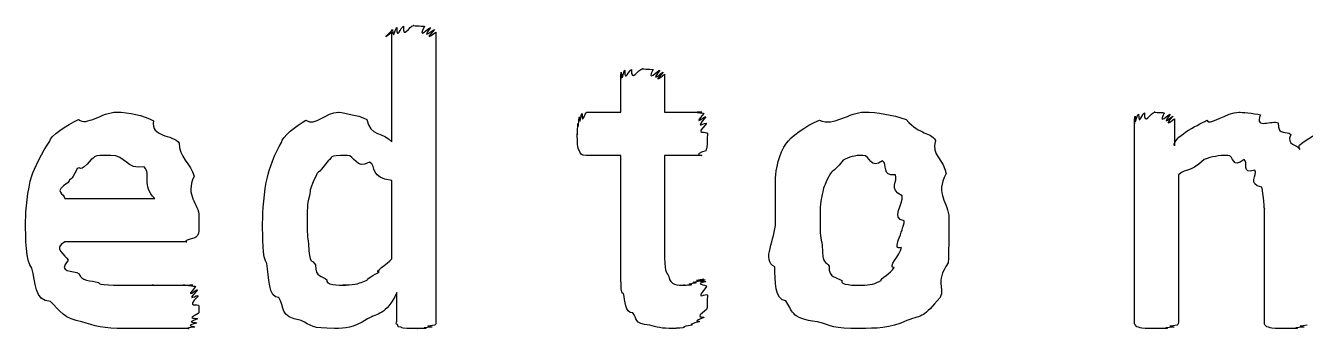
# Model space of a CAD drawing. Header units: millimetres. Extents: x 0 to 216, y 0 to 279.
# Drawn here: x 68.8 to 79.22, y 114.49 to 116.96 of the extents above; entities that cross this region are included whole.
import ezdxf

# ---------------------------------------------------------------- set-up
doc = ezdxf.new("R2010")
doc.units = ezdxf.units.MM
doc.layers.get('0').update_dxf_attribs({"linetype": 'CONTINUOUS'})

msp = doc.modelspace()

# ---------------------------------------------------------------- linework, layer by layer
at = {"color": 0}
for p, q in [((71.786, 116.013), (71.786, 116.906)), ((72.1445, 116.906), (72.1445, 114.547)), ((73.648, 116.255), (73.648, 116.564)), ((74.0061, 116.564), (74.0061, 116.255)), ((73.3721, 116.255), (73.648, 116.255)), ((74.0061, 116.255), (74.3095, 116.255)), ((77.8302, 114.547), (77.8302, 116.2)), ((78.1554, 116.2), (78.1554, 115.98)), ((73.648, 115.903), (73.3668, 115.903)), ((73.648, 115.01), (73.648, 115.903)), ((74.3095, 115.903), (74.0061, 115.903)), ((74.0061, 115.903), (74.0061, 115.131)), ((78.1886, 115.743), (78.1886, 114.547)), ((71.786, 115.059), (71.786, 115.699)), ((69.1236, 115.55), (69.8571, 115.55)), ((78.8885, 114.547), (78.8885, 115.473)), ((70.2151, 115.401), (70.2151, 115.34)), ((75.9562, 115.368), (75.9562, 115.368)), ((76.3199, 115.39), (76.3199, 115.39)), ((70.1104, 115.197), (69.1236, 115.197)), ((71.8249, 114.552), (71.8249, 114.784)), ((74.3536, 114.762), (74.3536, 114.762))]:
    msp.add_line(p, q, dxfattribs=at)
for points in [[(71.786, 116.906), (71.6703, 116.814), (71.7875, 116.92), (71.7917, 116.928)], [(71.7917, 116.928), (71.7984, 116.829), (71.8097, 116.94), (71.8249, 116.944)], [(71.8249, 116.944), (71.8273, 116.836), (71.8577, 116.951), (71.8799, 116.955)], [(71.8799, 116.955), (71.8714, 116.842), (71.9296, 116.961), (71.9624, 116.961)], [(71.9624, 116.961), (71.942, 116.961), (72.0288, 116.958), (72.0506, 116.955)], [(72.0506, 116.955), (71.9861, 116.836), (72.0894, 116.947), (72.1004, 116.944)], [(72.1004, 116.944), (72.0122, 116.829), (72.1251, 116.935), (72.1335, 116.928)], [(72.1335, 116.928), (72.0259, 116.814), (72.1445, 116.913), (72.1445, 116.906)], [(73.648, 116.564), (73.648, 116.465), (73.6494, 116.572), (73.6533, 116.581)], [(73.6533, 116.581), (73.6589, 116.479), (73.6699, 116.593), (73.6808, 116.597)], [(73.6808, 116.597), (73.6836, 116.487), (73.714, 116.603), (73.7362, 116.603)], [(73.7362, 116.603), (73.732, 116.49), (73.7912, 116.608), (73.8244, 116.608)], [(73.8244, 116.608), (73.8022, 116.608), (73.8904, 116.605), (73.9126, 116.603)], [(73.9126, 116.603), (73.8491, 116.487), (73.9567, 116.6), (73.9676, 116.597)], [(73.9676, 116.597), (73.8752, 116.479), (73.9909, 116.587), (73.9951, 116.581)], [(73.9951, 116.581), (73.8861, 116.465), (74.0061, 116.567), (74.0061, 116.564)], [(69.0026, 116.018), (68.9984, 116.057), (69.1416, 116.153), (69.234, 116.195)], [(69.234, 116.195), (69.3, 116.137), (69.4284, 116.255), (69.5427, 116.255)], [(69.5427, 116.255), (69.6489, 116.255), (69.7604, 116.231), (69.8458, 116.184)], [(69.8458, 116.184), (69.8183, 116.046), (70.0003, 116.079), (70.0553, 116.002)], [(70.8875, 116.007), (70.8903, 116.053), (71.0089, 116.148), (71.0861, 116.189)], [(71.0861, 116.189), (71.1634, 116.137), (71.2516, 116.255), (71.3507, 116.255)], [(71.3507, 116.255), (71.3465, 116.255), (71.5119, 116.235), (71.5821, 116.195)], [(71.5821, 116.195), (71.6044, 116.057), (71.7201, 116.093), (71.786, 116.013)], [(73.2952, 116.079), (73.2952, 116.053), (73.2966, 116.14), (73.3005, 116.162)], [(73.3005, 116.162), (73.3019, 116.097), (73.3076, 116.202), (73.3118, 116.217)], [(73.3118, 116.217), (73.3129, 116.126), (73.3256, 116.24), (73.3337, 116.245)], [(73.3337, 116.245), (73.3309, 116.137), (73.357, 116.255), (73.3721, 116.255)], [(74.3095, 116.255), (74.2128, 116.255), (74.3218, 116.251), (74.326, 116.245)], [(74.326, 116.245), (74.2237, 116.126), (74.3384, 116.231), (74.3423, 116.217)], [(74.3423, 116.217), (74.2322, 116.097), (74.3479, 116.184), (74.3479, 116.162)], [(74.3479, 116.162), (74.235, 116.053), (74.3536, 116.112), (74.3536, 116.079)], [(74.997, 116.002), (75.0302, 116.049), (75.1487, 116.145), (75.2669, 116.189)], [(75.2669, 116.189), (75.3854, 116.137), (75.5096, 116.255), (75.631, 116.255)], [(75.631, 116.255), (75.7382, 116.255), (75.8582, 116.235), (75.9725, 116.195)], [(75.9725, 116.195), (76.0885, 116.06), (76.1683, 116.101), (76.2095, 116.024)], [(77.8302, 116.2), (77.8302, 116.108), (77.8316, 116.214), (77.8358, 116.222)], [(77.8358, 116.222), (77.8372, 116.123), (77.8482, 116.235), (77.8633, 116.239)], [(77.8633, 116.239), (77.8662, 116.134), (77.8937, 116.25), (77.9127, 116.25)], [(77.9127, 116.25), (77.9074, 116.137), (77.9625, 116.255), (77.9956, 116.255)], [(77.9956, 116.255), (77.9695, 116.255), (78.0507, 116.253), (78.0729, 116.25)], [(78.0729, 116.25), (78.0136, 116.134), (78.1114, 116.246), (78.1223, 116.239)], [(78.1223, 116.239), (78.0355, 116.123), (78.1403, 116.229), (78.1445, 116.222)], [(78.1445, 116.222), (78.0464, 116.108), (78.1554, 116.207), (78.1554, 116.2)], [(78.1554, 115.98), (78.1389, 116.049), (78.3347, 116.145), (78.42, 116.189)], [(78.42, 116.189), (78.4257, 116.137), (78.5908, 116.255), (78.679, 116.255)], [(78.679, 116.255), (78.697, 116.255), (78.8031, 116.247), (78.8554, 116.233)], [(78.8554, 116.233), (78.8031, 116.108), (78.9573, 116.196), (78.9989, 116.167)], [(78.9989, 116.167), (79.0014, 116.053), (79.0734, 116.109), (79.1034, 116.073)], [(73.3118, 115.941), (73.2952, 115.958), (73.2952, 116.016), (73.2952, 116.079)], [(74.3536, 116.079), (74.3536, 115.958), (74.3493, 115.97), (74.3423, 115.941)], [(79.1034, 116.073), (79.0607, 115.98), (79.1559, 115.997), (79.1753, 115.952)], [(79.1753, 115.952), (79.1337, 115.991), (79.2812, 116.053), (79.3295, 116.09)], [(68.8538, 115.737), (68.8728, 115.784), (68.9391, 115.941), (69.0026, 116.018)], [(70.0553, 116.002), (70.0458, 115.892), (70.1506, 115.834), (70.1767, 115.732)], [(70.7718, 115.726), (70.7842, 115.777), (70.8353, 115.93), (70.8875, 116.007)], [(74.9088, 115.721), (74.9088, 115.773), (74.9378, 115.925), (74.997, 116.002)], [(76.2095, 116.024), (76.1725, 115.91), (76.2825, 115.86), (76.2977, 115.754)], [(69.3388, 115.87), (69.234, 115.744), (69.2559, 115.825), (69.2231, 115.792)], [(69.4986, 115.903), (69.3251, 115.903), (69.3857, 115.892), (69.3388, 115.87)], [(69.7689, 115.809), (69.6225, 115.784), (69.62, 115.903), (69.4986, 115.903)], [(71.2682, 115.859), (71.1659, 115.726), (71.1937, 115.788), (71.1687, 115.737)], [(71.4223, 115.903), (71.2516, 115.903), (71.3123, 115.888), (71.2682, 115.859)], [(71.6044, 115.848), (71.4897, 115.784), (71.4844, 115.903), (71.4223, 115.903)], [(71.786, 115.699), (71.6068, 115.715), (71.6622, 115.814), (71.6044, 115.848)], [(73.3668, 115.903), (73.3199, 115.903), (73.3256, 115.915), (73.3118, 115.941)], [(74.3423, 115.941), (74.2213, 115.903), (74.3232, 115.903), (74.3095, 115.903)], [(75.4599, 115.864), (75.3526, 115.733), (75.3844, 115.801), (75.3551, 115.754)], [(75.6197, 115.903), (75.5551, 115.903), (75.504, 115.889), (75.4599, 115.864)], [(75.7798, 115.859), (75.6804, 115.784), (75.6818, 115.903), (75.6197, 115.903)], [(75.8843, 115.743), (75.7686, 115.729), (75.8239, 115.832), (75.7798, 115.859)], [(78.3978, 115.87), (78.263, 115.744), (78.2655, 115.809), (78.1886, 115.743)], [(78.5908, 115.903), (78.5096, 115.903), (78.4641, 115.892), (78.3978, 115.87)], [(78.7231, 115.87), (78.6239, 115.784), (78.6419, 115.903), (78.5908, 115.903)], [(78.8113, 115.781), (78.697, 115.744), (78.759, 115.85), (78.7231, 115.87)], [(69.2231, 115.792), (69.1706, 115.682), (69.1691, 115.726), (69.1515, 115.682)], [(69.8571, 115.55), (69.7438, 115.66), (69.8306, 115.746), (69.7689, 115.809)], [(75.3551, 115.754), (75.2948, 115.638), (75.3029, 115.649), (75.2891, 115.583)], [(75.9396, 115.572), (75.8197, 115.63), (75.9093, 115.695), (75.8843, 115.743)], [(76.2977, 115.754), (76.2014, 115.579), (76.3199, 115.525), (76.3199, 115.39)], [(78.8666, 115.644), (78.7453, 115.667), (78.8363, 115.744), (78.8113, 115.781)], [(68.804, 115.368), (68.804, 115.447), (68.8206, 115.627), (68.8538, 115.737)], [(69.1515, 115.682), (69.0164, 115.597), (69.1236, 115.597), (69.1236, 115.55)], [(70.1767, 115.732), (70.0966, 115.568), (70.2151, 115.518), (70.2151, 115.401)], [(70.7334, 115.351), (70.7334, 115.439), (70.7457, 115.616), (70.7718, 115.726)], [(71.1687, 115.737), (71.1151, 115.627), (71.1246, 115.634), (71.1137, 115.572)], [(74.9088, 115.357), (74.9088, 115.436), (74.9088, 115.611), (74.9088, 115.721)], [(78.8885, 115.473), (78.8885, 115.442), (78.8804, 115.591), (78.8666, 115.644)], [(71.1137, 115.572), (71.0928, 115.502), (71.0971, 115.447), (71.0971, 115.384)], [(75.2891, 115.583), (75.2683, 115.509), (75.2725, 115.452), (75.2725, 115.379)], [(75.9562, 115.368), (75.8416, 115.384), (75.9506, 115.509), (75.9396, 115.572)], [(68.8538, 114.982), (68.804, 115.045), (68.804, 115.22), (68.804, 115.368)], [(70.2151, 115.34), (70.2151, 115.241), (70.2042, 115.252), (70.182, 115.23)], [(70.7665, 115.021), (70.7334, 115.068), (70.7334, 115.237), (70.7334, 115.351)], [(71.0971, 115.384), (71.0928, 115.252), (71.0999, 115.247), (71.108, 115.181)], [(74.9032, 114.993), (74.7903, 115.05), (74.9088, 115.22), (74.9088, 115.357)], [(75.2725, 115.379), (75.2683, 115.244), (75.2782, 115.236), (75.2891, 115.17)], [(75.934, 115.153), (75.8416, 115.116), (75.9562, 115.291), (75.9562, 115.368)], [(76.3199, 115.39), (76.3199, 115.193), (76.3171, 115.136), (76.3143, 115.026)], [(70.182, 115.23), (70.0525, 115.197), (70.1354, 115.197), (70.1104, 115.197)], [(69.1236, 115.197), (69.0164, 115.142), (69.1321, 115.092), (69.1515, 115.048)], [(71.108, 115.181), (71.1108, 115.006), (71.1369, 115.061), (71.1634, 115.01)], [(74.0061, 115.131), (74.0033, 114.94), (74.0174, 114.963), (74.0392, 114.916)], [(75.2891, 115.17), (75.2905, 114.999), (75.3181, 115.05), (75.3442, 114.999)], [(75.8733, 114.988), (75.8155, 114.988), (75.9231, 115.09), (75.934, 115.153)], [(69.1515, 115.048), (69.0534, 114.94), (69.1981, 114.971), (69.2397, 114.938)], [(70.8656, 114.745), (70.7775, 114.737), (70.7884, 114.913), (70.7665, 115.021)], [(71.6813, 114.954), (71.6333, 114.946), (71.749, 115.018), (71.786, 115.059)], [(76.3143, 115.026), (76.1986, 114.858), (76.2924, 114.825), (76.2483, 114.745)], [(69.0079, 114.712), (68.8728, 114.712), (68.8894, 114.875), (68.8538, 114.982)], [(69.2397, 114.938), (69.252, 114.877), (69.3332, 114.884), (69.3995, 114.866)], [(71.1634, 115.01), (71.1634, 114.906), (71.2198, 114.922), (71.2569, 114.888)], [(71.5878, 114.888), (71.567, 114.891), (71.6485, 114.928), (71.6813, 114.954)], [(73.6699, 114.778), (73.648, 114.748), (73.648, 114.922), (73.648, 115.01)], [(74.0392, 114.916), (74.0516, 114.844), (74.108, 114.844), (74.1715, 114.844)], [(74.9914, 114.718), (74.9046, 114.719), (74.9032, 114.886), (74.9032, 114.993)], [(75.3442, 114.999), (75.3413, 114.899), (75.4048, 114.912), (75.4489, 114.883)], [(75.7686, 114.883), (75.7604, 114.895), (75.8472, 114.943), (75.8733, 114.988)], [(69.3995, 114.866), (69.3843, 114.844), (69.5456, 114.844), (69.6419, 114.844)], [(69.6419, 114.844), (69.675, 114.844), (69.7865, 114.844), (69.8458, 114.844)], [(69.8458, 114.844), (69.7921, 114.844), (69.9534, 114.844), (69.9946, 114.844)], [(69.9946, 114.844), (69.9946, 114.844), (70.0733, 114.844), (70.0994, 114.844)], [(70.0994, 114.844), (70.0497, 114.844), (70.1506, 114.844), (70.1657, 114.844)], [(70.1657, 114.844), (70.0747, 114.844), (70.1834, 114.84), (70.1876, 114.833)], [(70.1876, 114.833), (70.0857, 114.715), (70.2, 114.82), (70.2042, 114.806)], [(70.2042, 114.806), (70.0938, 114.69), (70.2098, 114.778), (70.2098, 114.756)], [(71.2569, 114.888), (71.2403, 114.844), (71.3479, 114.844), (71.4114, 114.844)], [(71.4114, 114.844), (71.3313, 114.844), (71.4692, 114.847), (71.4996, 114.855)], [(71.4996, 114.855), (71.5077, 114.858), (71.5574, 114.873), (71.5878, 114.888)], [(74.1715, 114.844), (74.1355, 114.844), (74.2114, 114.846), (74.2266, 114.85)], [(74.2266, 114.85), (74.1659, 114.855), (74.2541, 114.862), (74.2654, 114.866)], [(74.2654, 114.866), (74.1909, 114.866), (74.2901, 114.879), (74.2982, 114.883)], [(74.2982, 114.883), (74.21, 114.877), (74.3176, 114.894), (74.326, 114.894)], [(74.326, 114.894), (74.2213, 114.877), (74.3327, 114.891), (74.337, 114.888)], [(74.337, 114.888), (74.228, 114.873), (74.3423, 114.883), (74.3423, 114.872)], [(74.3423, 114.872), (74.2322, 114.855), (74.3479, 114.851), (74.3479, 114.833)], [(74.3479, 114.833), (74.235, 114.701), (74.3536, 114.791), (74.3536, 114.762)], [(75.4489, 114.883), (75.4295, 114.844), (75.5481, 114.844), (75.6144, 114.844)], [(75.6144, 114.844), (75.6722, 114.844), (75.7245, 114.857), (75.7686, 114.883)], [(69.2616, 114.547), (69.1265, 114.565), (69.0771, 114.638), (69.0079, 114.712)], [(70.2098, 114.756), (70.0966, 114.646), (70.2151, 114.706), (70.2151, 114.674)], [(71.0477, 114.558), (70.8685, 114.583), (70.9126, 114.668), (70.8656, 114.745)], [(71.8249, 114.784), (71.7367, 114.594), (71.6675, 114.62), (71.5878, 114.569)], [(73.7471, 114.618), (73.6808, 114.62), (73.6879, 114.715), (73.6699, 114.778)], [(74.3536, 114.762), (74.3536, 114.624), (74.3507, 114.675), (74.3479, 114.646)], [(75.2507, 114.547), (75.0217, 114.569), (75.0492, 114.643), (74.9914, 114.718)], [(76.2483, 114.745), (76.1104, 114.58), (76.1132, 114.602), (75.9781, 114.558)], [(70.2098, 114.613), (70.0938, 114.558), (70.207, 114.583), (70.2042, 114.569)], [(70.2151, 114.674), (70.2151, 114.591), (70.2123, 114.631), (70.2098, 114.613)], [(73.8851, 114.519), (73.75, 114.531), (73.7828, 114.574), (73.7471, 114.618)], [(74.3479, 114.646), (74.228, 114.565), (74.337, 114.594), (74.326, 114.58)], [(69.6087, 114.492), (69.4436, 114.492), (69.3607, 114.51), (69.2616, 114.547)], [(70.182, 114.502), (70.0719, 114.492), (70.1601, 114.492), (70.1269, 114.492)], [(70.1985, 114.536), (70.0828, 114.51), (70.189, 114.513), (70.182, 114.502)], [(70.2042, 114.569), (70.0899, 114.531), (70.2014, 114.547), (70.1985, 114.536)], [(71.3176, 114.492), (71.1369, 114.492), (71.1246, 114.513), (71.0477, 114.558)], [(71.5878, 114.569), (71.4569, 114.492), (71.4167, 114.492), (71.3176, 114.492)], [(71.8301, 114.525), (71.8136, 114.52), (71.8249, 114.541), (71.8249, 114.552)], [(71.8577, 114.502), (71.8249, 114.505), (71.8372, 114.516), (71.8301, 114.525)], [(71.9074, 114.492), (71.8495, 114.494), (71.8714, 114.499), (71.8577, 114.502)], [(72.1113, 114.502), (71.9928, 114.494), (72.0838, 114.494), (72.0619, 114.492)], [(72.1335, 114.519), (72.015, 114.505), (72.1222, 114.51), (72.1113, 114.502)], [(72.1445, 114.547), (72.1445, 114.516), (72.1402, 114.526), (72.1335, 114.519)], [(74.0777, 114.492), (73.9786, 114.492), (73.9401, 114.5), (73.8851, 114.519)], [(74.1549, 114.497), (74.0777, 114.492), (74.1027, 114.492), (74.0777, 114.492)], [(74.2266, 114.519), (74.1288, 114.502), (74.1796, 114.504), (74.1549, 114.497)], [(74.2872, 114.547), (74.1729, 114.516), (74.2488, 114.526), (74.2266, 114.519)], [(74.326, 114.58), (74.21, 114.538), (74.3052, 114.558), (74.2872, 114.547)], [(75.5978, 114.492), (75.3717, 114.492), (75.3678, 114.51), (75.2507, 114.547)], [(75.9781, 114.558), (75.8416, 114.492), (75.7192, 114.492), (75.5978, 114.492)], [(77.8358, 114.525), (77.8302, 114.52), (77.8302, 114.538), (77.8302, 114.547)], [(77.8633, 114.502), (77.8411, 114.505), (77.8425, 114.516), (77.8358, 114.525)], [(77.9184, 114.492), (77.8662, 114.494), (77.8771, 114.499), (77.8633, 114.502)], [(78.1498, 114.502), (78.0313, 114.494), (78.1195, 114.494), (78.0948, 114.492)], [(78.1773, 114.519), (78.0577, 114.505), (78.1636, 114.51), (78.1498, 114.502)], [(78.1886, 114.547), (78.1858, 114.516), (78.1844, 114.526), (78.1773, 114.519)], [(78.8942, 114.519), (78.8885, 114.516), (78.8885, 114.536), (78.8885, 114.547)], [(78.9217, 114.502), (78.8995, 114.505), (78.9009, 114.515), (78.8942, 114.519)], [(78.9767, 114.492), (78.9245, 114.494), (78.9354, 114.499), (78.9217, 114.502)], [(79.2081, 114.502), (79.0871, 114.494), (79.1753, 114.494), (79.1531, 114.492)], [(79.2357, 114.519), (79.1161, 114.505), (79.2219, 114.51), (79.2081, 114.502)], [(69.8239, 114.492), (69.6528, 114.492), (69.686, 114.492), (69.6087, 114.492)], [(70.0003, 114.492), (69.9022, 114.492), (69.8899, 114.492), (69.8239, 114.492)], [(70.1269, 114.492), (70.0056, 114.492), (70.0511, 114.492), (70.0003, 114.492)], [(71.9899, 114.492), (71.8908, 114.492), (71.9296, 114.492), (71.9074, 114.492)], [(72.0619, 114.492), (71.9487, 114.492), (72.015, 114.492), (71.9899, 114.492)], [(78.0066, 114.492), (77.9141, 114.492), (77.9431, 114.492), (77.9184, 114.492)], [(78.0948, 114.492), (77.9847, 114.492), (78.0426, 114.492), (78.0066, 114.492)], [(79.0649, 114.492), (78.9725, 114.492), (79.0014, 114.492), (78.9767, 114.492)], [(79.1531, 114.492), (79.043, 114.492), (79.1009, 114.492), (79.0649, 114.492)]]:
    msp.add_open_spline(points, degree=3, dxfattribs=at)

doc.saveas('drawing.dxf')
